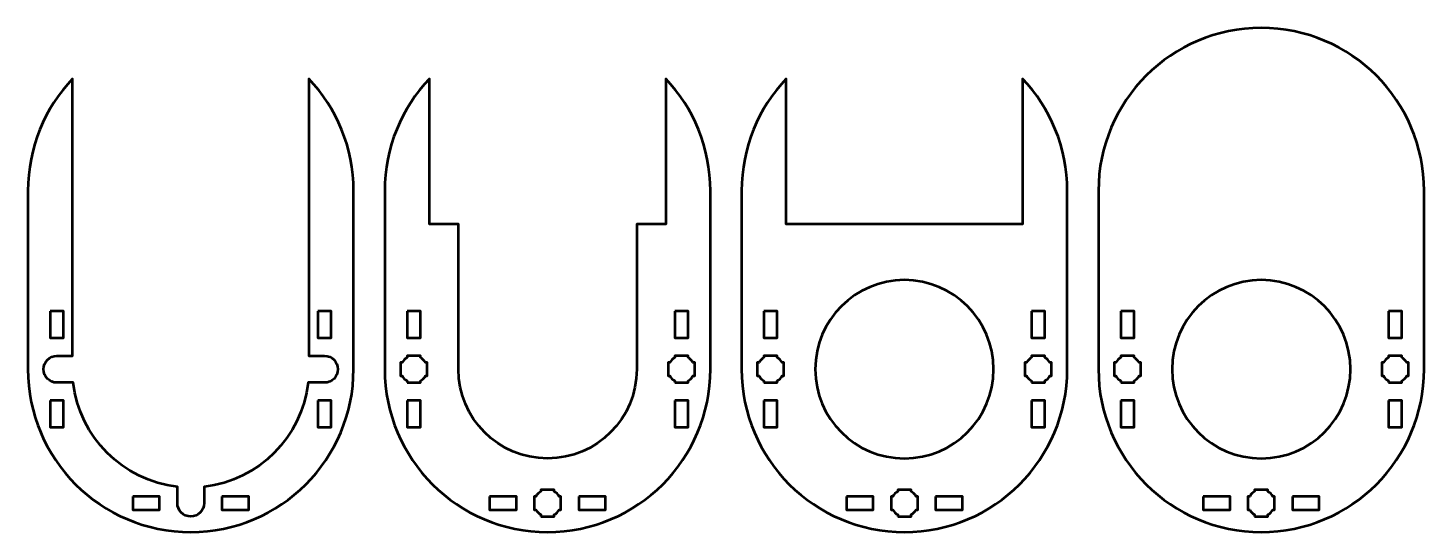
# Model space of a CAD drawing. Header units: centimetres. Extents: x -211 to 242, y -245 to 228.
# Drawn here: x -167.65 to -136.35, y -193.15 to -181.85 of the extents above; entities that cross this region are included whole.
import ezdxf

# ---------------------------------------------------------------- set-up
doc = ezdxf.new("R2010")
doc.units = ezdxf.units.CM
doc.header["$MEASUREMENT"] = 0
doc.layers.add('Layer 1', color=7, linetype='Continuous')

msp = doc.modelspace()

# ---------------------------------------------------------------- linework, layer by layer
at = {"layer": 'Layer 1', "color": 250, "lineweight": 53}
for points, knots in [([(-136.35, -189.5), (-136.35, -191.51548), (-137.9845, -193.14999), (-139.99997, -193.14999), (-139.99997, -193.14999), (-142.01549, -193.14999), (-143.65, -191.51548), (-143.65, -189.5), (-143.65, -189.5), (-143.65, -189.5), (-143.65, -185.50002), (-143.65, -185.50002), (-143.65, -185.50002), (-143.65, -183.4845), (-142.01549, -181.85), (-139.99997, -181.85), (-139.99997, -181.85), (-137.9845, -181.85), (-136.35, -183.4845), (-136.35, -185.50002), (-136.35, -185.50002), (-136.35, -185.50002), (-136.35, -189.5), (-136.35, -189.5)], [0, 0, 0, 0, 0.16666667, 0.16666667, 0.16666667, 0.16666667, 0.33333333, 0.33333333, 0.33333333, 0.33333333, 0.5, 0.5, 0.5, 0.5, 0.66666667, 0.66666667, 0.66666667, 0.66666667, 0.83333333, 0.83333333, 0.83333333, 0.83333333, 1, 1, 1, 1]), ([(-160.35, -189.5), (-160.35, -191.51548), (-161.9845, -193.14999), (-163.99997, -193.14999), (-163.99997, -193.14999), (-166.01549, -193.14999), (-167.65, -191.51548), (-167.65, -189.5), (-167.65, -189.5), (-167.65, -189.5), (-167.65, -185.50002), (-167.65, -185.50002), (-167.65, -185.50002), (-167.65, -184.52798), (-167.26974, -183.64464), (-166.65, -182.99045), (-166.65, -182.99045), (-166.65, -182.99045), (-166.65, -183.49918), (-166.65, -183.49918), (-166.65, -183.49918), (-166.65, -183.49918), (-166.65001, -183.49997), (-166.65001, -183.49997), (-166.65001, -183.49997), (-166.65001, -183.49997), (-166.65001, -189.19997), (-166.65001, -189.19997), (-166.65001, -189.19997), (-166.65001, -189.19997), (-167.00001, -189.19997), (-167.00001, -189.19997), (-167.00001, -189.19997), (-167.16567, -189.19997), (-167.30001, -189.33431), (-167.30001, -189.49997), (-167.30001, -189.49997), (-167.30001, -189.66563), (-167.16567, -189.79997), (-167.00001, -189.79997), (-167.00001, -189.79997), (-167.00001, -189.79997), (-166.633, -189.79997), (-166.633, -189.79997), (-166.633, -189.79997), (-166.49504, -191.0236), (-165.52361, -191.99509), (-164.30001, -192.13304), (-164.30001, -192.13304), (-164.30001, -192.13304), (-164.30001, -192.49997), (-164.30001, -192.49997), (-164.30001, -192.49997), (-164.30001, -192.66563), (-164.16567, -192.79997), (-164.00001, -192.79997), (-164.00001, -192.79997), (-163.83435, -192.79997), (-163.70001, -192.66563), (-163.70001, -192.49997), (-163.70001, -192.49997), (-163.70001, -192.49997), (-163.70001, -192.13304), (-163.70001, -192.13304), (-163.70001, -192.13304), (-162.47641, -191.99509), (-161.50498, -191.0236), (-161.36702, -189.79997), (-161.36702, -189.79997), (-161.36702, -189.79997), (-161.00001, -189.79997), (-161.00001, -189.79997), (-161.00001, -189.79997), (-160.83435, -189.79997), (-160.70001, -189.66563), (-160.70001, -189.49997), (-160.70001, -189.49997), (-160.70001, -189.33431), (-160.83435, -189.19997), (-161.00001, -189.19997), (-161.00001, -189.19997), (-161.00001, -189.19997), (-161.35001, -189.19997), (-161.35001, -189.19997), (-161.35001, -189.19997), (-161.35001, -189.19997), (-161.35001, -186.24999), (-161.35001, -186.24999), (-161.35001, -186.24999), (-161.35001, -186.24999), (-161.35, -186.24999), (-161.35, -186.24999), (-161.35, -186.24999), (-161.35, -186.24999), (-161.35, -182.99044), (-161.35, -182.99044), (-161.35, -182.99044), (-160.73027, -183.64463), (-160.35, -184.52797), (-160.35, -185.50002), (-160.35, -185.50002), (-160.35, -185.50002), (-160.35, -189.5), (-160.35, -189.5)], [0, 0, 0, 0, 0.03846154, 0.03846154, 0.03846154, 0.03846154, 0.07692308, 0.07692308, 0.07692308, 0.07692308, 0.11538462, 0.11538462, 0.11538462, 0.11538462, 0.15384615, 0.15384615, 0.15384615, 0.15384615, 0.19230769, 0.19230769, 0.19230769, 0.19230769, 0.23076923, 0.23076923, 0.23076923, 0.23076923, 0.26923077, 0.26923077, 0.26923077, 0.26923077, 0.30769231, 0.30769231, 0.30769231, 0.30769231, 0.34615385, 0.34615385, 0.34615385, 0.34615385, 0.38461538, 0.38461538, 0.38461538, 0.38461538, 0.42307692, 0.42307692, 0.42307692, 0.42307692, 0.46153846, 0.46153846, 0.46153846, 0.46153846, 0.5, 0.5, 0.5, 0.5, 0.53846154, 0.53846154, 0.53846154, 0.53846154, 0.57692308, 0.57692308, 0.57692308, 0.57692308, 0.61538462, 0.61538462, 0.61538462, 0.61538462, 0.65384615, 0.65384615, 0.65384615, 0.65384615, 0.69230769, 0.69230769, 0.69230769, 0.69230769, 0.73076923, 0.73076923, 0.73076923, 0.73076923, 0.76923077, 0.76923077, 0.76923077, 0.76923077, 0.80769231, 0.80769231, 0.80769231, 0.80769231, 0.84615385, 0.84615385, 0.84615385, 0.84615385, 0.88461538, 0.88461538, 0.88461538, 0.88461538, 0.92307692, 0.92307692, 0.92307692, 0.92307692, 0.96153846, 0.96153846, 0.96153846, 0.96153846, 1, 1, 1, 1]), ([(-152.35, -189.5), (-152.35, -191.51548), (-153.9845, -193.14999), (-155.99997, -193.14999), (-155.99997, -193.14999), (-158.01549, -193.14999), (-159.65, -191.51548), (-159.65, -189.5), (-159.65, -189.5), (-159.65, -189.5), (-159.65, -185.50002), (-159.65, -185.50002), (-159.65, -185.50002), (-159.65, -184.52798), (-159.26974, -183.64464), (-158.65, -182.99045), (-158.65, -182.99045), (-158.65, -182.99045), (-158.65, -186.24999), (-158.65, -186.24999), (-158.65, -186.24999), (-158.65, -186.24999), (-158, -186.24999), (-158, -186.24999), (-158, -186.24999), (-158, -186.24999), (-158.00001, -189.49998), (-158.00001, -189.49998), (-158.00001, -189.49998), (-158.00002, -190.60437), (-157.10442, -191.49997), (-156.00001, -191.49997), (-156.00001, -191.49997), (-154.89562, -191.49996), (-154.00003, -190.60437), (-154.00001, -189.49999), (-154.00001, -189.49999), (-154.00001, -189.49999), (-154, -186.24999), (-154, -186.24999), (-154, -186.24999), (-154, -186.24999), (-153.35, -186.24999), (-153.35, -186.24999), (-153.35, -186.24999), (-153.35, -186.24999), (-153.35, -182.99044), (-153.35, -182.99044), (-153.35, -182.99044), (-152.73027, -183.64463), (-152.35, -184.52797), (-152.35, -185.50002), (-152.35, -185.50002), (-152.35, -185.50002), (-152.35, -189.5), (-152.35, -189.5)], [0, 0, 0, 0, 0.07142857, 0.07142857, 0.07142857, 0.07142857, 0.14285714, 0.14285714, 0.14285714, 0.14285714, 0.21428571, 0.21428571, 0.21428571, 0.21428571, 0.28571429, 0.28571429, 0.28571429, 0.28571429, 0.35714286, 0.35714286, 0.35714286, 0.35714286, 0.42857143, 0.42857143, 0.42857143, 0.42857143, 0.5, 0.5, 0.5, 0.5, 0.57142857, 0.57142857, 0.57142857, 0.57142857, 0.64285714, 0.64285714, 0.64285714, 0.64285714, 0.71428571, 0.71428571, 0.71428571, 0.71428571, 0.78571429, 0.78571429, 0.78571429, 0.78571429, 0.85714286, 0.85714286, 0.85714286, 0.85714286, 0.92857143, 0.92857143, 0.92857143, 0.92857143, 1, 1, 1, 1]), ([(-144.35, -189.5), (-144.35, -191.51548), (-145.9845, -193.14999), (-147.99997, -193.14999), (-147.99997, -193.14999), (-150.01549, -193.14999), (-151.65, -191.51548), (-151.65, -189.5), (-151.65, -189.5), (-151.65, -189.5), (-151.65, -185.50002), (-151.65, -185.50002), (-151.65, -185.50002), (-151.65, -184.52798), (-151.26974, -183.64464), (-150.65, -182.99045), (-150.65, -182.99045), (-150.65, -182.99045), (-150.65, -186.24999), (-150.65, -186.24999), (-150.65, -186.24999), (-150.65, -186.24999), (-145.35, -186.24999), (-145.35, -186.24999), (-145.35, -186.24999), (-145.35, -186.24999), (-145.35, -182.99044), (-145.35, -182.99044), (-145.35, -182.99044), (-144.73027, -183.64463), (-144.35, -184.52797), (-144.35, -185.50002), (-144.35, -185.50002), (-144.35, -185.50002), (-144.35, -189.5), (-144.35, -189.5)], [0, 0, 0, 0, 0.11111111, 0.11111111, 0.11111111, 0.11111111, 0.22222222, 0.22222222, 0.22222222, 0.22222222, 0.33333333, 0.33333333, 0.33333333, 0.33333333, 0.44444444, 0.44444444, 0.44444444, 0.44444444, 0.55555556, 0.55555556, 0.55555556, 0.55555556, 0.66666667, 0.66666667, 0.66666667, 0.66666667, 0.77777778, 0.77777778, 0.77777778, 0.77777778, 0.88888889, 0.88888889, 0.88888889, 0.88888889, 1, 1, 1, 1]), ([(-148.00001, -187.49997), (-146.89561, -187.49997), (-146.00001, -188.39557), (-146.00001, -189.49997), (-146.00001, -189.49997), (-146.00001, -190.60437), (-146.89561, -191.49997), (-148.00001, -191.49997), (-148.00001, -191.49997), (-149.10441, -191.49997), (-150.00001, -190.60437), (-150.00001, -189.49997), (-150.00001, -189.49997), (-150.00001, -188.39557), (-149.10441, -187.49997), (-148.00001, -187.49997)], [0, 0, 0, 0, 0.25, 0.25, 0.25, 0.25, 0.5, 0.5, 0.5, 0.5, 0.75, 0.75, 0.75, 0.75, 1, 1, 1, 1]), ([(-140.00001, -187.49997), (-138.89561, -187.49997), (-138.00001, -188.39557), (-138.00001, -189.49997), (-138.00001, -189.49997), (-138.00001, -190.60437), (-138.89561, -191.49997), (-140.00001, -191.49997), (-140.00001, -191.49997), (-141.10441, -191.49997), (-142.00001, -190.60437), (-142.00001, -189.49997), (-142.00001, -189.49997), (-142.00001, -188.39557), (-141.10441, -187.49997), (-140.00001, -187.49997)], [0, 0, 0, 0, 0.25, 0.25, 0.25, 0.25, 0.5, 0.5, 0.5, 0.5, 0.75, 0.75, 0.75, 0.75, 1, 1, 1, 1]), ([(-167.14996, -188.19998), (-167.14996, -188.19998), (-166.84995, -188.19998), (-166.84995, -188.19998), (-166.84995, -188.19998), (-166.84995, -188.19998), (-166.84995, -188.79999), (-166.84995, -188.79999), (-166.84995, -188.79999), (-166.84995, -188.79999), (-167.14996, -188.79999), (-167.14996, -188.79999), (-167.14996, -188.79999), (-167.14996, -188.79999), (-167.14996, -188.19998), (-167.14996, -188.19998)], [0, 0, 0, 0, 0.25, 0.25, 0.25, 0.25, 0.5, 0.5, 0.5, 0.5, 0.75, 0.75, 0.75, 0.75, 1, 1, 1, 1]), ([(-161.15009, -188.19998), (-161.15009, -188.19998), (-160.85009, -188.19998), (-160.85009, -188.19998), (-160.85009, -188.19998), (-160.85009, -188.19998), (-160.85009, -188.79999), (-160.85009, -188.79999), (-160.85009, -188.79999), (-160.85009, -188.79999), (-161.15009, -188.79999), (-161.15009, -188.79999), (-161.15009, -188.79999), (-161.15009, -188.79999), (-161.15009, -188.19998), (-161.15009, -188.19998)], [0, 0, 0, 0, 0.25, 0.25, 0.25, 0.25, 0.5, 0.5, 0.5, 0.5, 0.75, 0.75, 0.75, 0.75, 1, 1, 1, 1]), ([(-159.14996, -188.19998), (-159.14996, -188.19998), (-158.84995, -188.19998), (-158.84995, -188.19998), (-158.84995, -188.19998), (-158.84995, -188.19998), (-158.84995, -188.79999), (-158.84995, -188.79999), (-158.84995, -188.79999), (-158.84995, -188.79999), (-159.14996, -188.79999), (-159.14996, -188.79999), (-159.14996, -188.79999), (-159.14996, -188.79999), (-159.14996, -188.19998), (-159.14996, -188.19998)], [0, 0, 0, 0, 0.25, 0.25, 0.25, 0.25, 0.5, 0.5, 0.5, 0.5, 0.75, 0.75, 0.75, 0.75, 1, 1, 1, 1]), ([(-153.15009, -188.19998), (-153.15009, -188.19998), (-152.85009, -188.19998), (-152.85009, -188.19998), (-152.85009, -188.19998), (-152.85009, -188.19998), (-152.85009, -188.79999), (-152.85009, -188.79999), (-152.85009, -188.79999), (-152.85009, -188.79999), (-153.15009, -188.79999), (-153.15009, -188.79999), (-153.15009, -188.79999), (-153.15009, -188.79999), (-153.15009, -188.19998), (-153.15009, -188.19998)], [0, 0, 0, 0, 0.25, 0.25, 0.25, 0.25, 0.5, 0.5, 0.5, 0.5, 0.75, 0.75, 0.75, 0.75, 1, 1, 1, 1]), ([(-151.14996, -188.19998), (-151.14996, -188.19998), (-150.84995, -188.19998), (-150.84995, -188.19998), (-150.84995, -188.19998), (-150.84995, -188.19998), (-150.84995, -188.79999), (-150.84995, -188.79999), (-150.84995, -188.79999), (-150.84995, -188.79999), (-151.14996, -188.79999), (-151.14996, -188.79999), (-151.14996, -188.79999), (-151.14996, -188.79999), (-151.14996, -188.19998), (-151.14996, -188.19998)], [0, 0, 0, 0, 0.25, 0.25, 0.25, 0.25, 0.5, 0.5, 0.5, 0.5, 0.75, 0.75, 0.75, 0.75, 1, 1, 1, 1]), ([(-145.15009, -188.19998), (-145.15009, -188.19998), (-144.85009, -188.19998), (-144.85009, -188.19998), (-144.85009, -188.19998), (-144.85009, -188.19998), (-144.85009, -188.79999), (-144.85009, -188.79999), (-144.85009, -188.79999), (-144.85009, -188.79999), (-145.15009, -188.79999), (-145.15009, -188.79999), (-145.15009, -188.79999), (-145.15009, -188.79999), (-145.15009, -188.19998), (-145.15009, -188.19998)], [0, 0, 0, 0, 0.25, 0.25, 0.25, 0.25, 0.5, 0.5, 0.5, 0.5, 0.75, 0.75, 0.75, 0.75, 1, 1, 1, 1]), ([(-143.14996, -188.19998), (-143.14996, -188.19998), (-142.84995, -188.19998), (-142.84995, -188.19998), (-142.84995, -188.19998), (-142.84995, -188.19998), (-142.84995, -188.79999), (-142.84995, -188.79999), (-142.84995, -188.79999), (-142.84995, -188.79999), (-143.14996, -188.79999), (-143.14996, -188.79999), (-143.14996, -188.79999), (-143.14996, -188.79999), (-143.14996, -188.19998), (-143.14996, -188.19998)], [0, 0, 0, 0, 0.25, 0.25, 0.25, 0.25, 0.5, 0.5, 0.5, 0.5, 0.75, 0.75, 0.75, 0.75, 1, 1, 1, 1]), ([(-137.15009, -188.19998), (-137.15009, -188.19998), (-136.85009, -188.19998), (-136.85009, -188.19998), (-136.85009, -188.19998), (-136.85009, -188.19998), (-136.85009, -188.79999), (-136.85009, -188.79999), (-136.85009, -188.79999), (-136.85009, -188.79999), (-137.15009, -188.79999), (-137.15009, -188.79999), (-137.15009, -188.79999), (-137.15009, -188.79999), (-137.15009, -188.19998), (-137.15009, -188.19998)], [0, 0, 0, 0, 0.25, 0.25, 0.25, 0.25, 0.5, 0.5, 0.5, 0.5, 0.75, 0.75, 0.75, 0.75, 1, 1, 1, 1]), ([(-159.15001, -189.80003), (-159.15001, -189.80003), (-159.15001, -189.75985), (-159.15001, -189.75985), (-159.15001, -189.75985), (-159.19555, -189.73352), (-159.23351, -189.69557), (-159.25986, -189.65004), (-159.25986, -189.65004), (-159.25986, -189.65004), (-159.30001, -189.65004), (-159.30001, -189.65004), (-159.30001, -189.65004), (-159.30001, -189.65004), (-159.30001, -189.50152), (-159.30001, -189.50152), (-159.30001, -189.50152), (-159.30001, -189.50152), (-159.30003, -189.49997), (-159.30003, -189.49997), (-159.30003, -189.49997), (-159.30003, -189.49997), (-159.30001, -189.49842), (-159.30001, -189.49842), (-159.30001, -189.49842), (-159.30001, -189.49842), (-159.30001, -189.35003), (-159.30001, -189.35003), (-159.30001, -189.35003), (-159.30001, -189.35003), (-159.25991, -189.35003), (-159.25991, -189.35003), (-159.25991, -189.35003), (-159.23356, -189.30446), (-159.19557, -189.26646), (-159.15001, -189.2401), (-159.15001, -189.2401), (-159.15001, -189.2401), (-159.15001, -189.20002), (-159.15001, -189.20002), (-159.15001, -189.20002), (-159.15001, -189.20002), (-159.00467, -189.20002), (-159.00467, -189.20002), (-159.00467, -189.20002), (-159.00467, -189.20002), (-159.00003, -189.19996), (-159.00003, -189.19996), (-159.00003, -189.19996), (-159.00003, -189.19996), (-158.99538, -189.20002), (-158.99538, -189.20002), (-158.99538, -189.20002), (-158.99538, -189.20002), (-158.85, -189.20002), (-158.85, -189.20002), (-158.85, -189.20002), (-158.85, -189.20002), (-158.85, -189.2401), (-158.85, -189.2401), (-158.85, -189.2401), (-158.80443, -189.26646), (-158.76646, -189.30446), (-158.74012, -189.35003), (-158.74012, -189.35003), (-158.74012, -189.35003), (-158.7, -189.35003), (-158.7, -189.35003), (-158.7, -189.35003), (-158.7, -189.35003), (-158.7, -189.65004), (-158.7, -189.65004), (-158.7, -189.65004), (-158.7, -189.65004), (-158.74017, -189.65004), (-158.74017, -189.65004), (-158.74017, -189.65004), (-158.76651, -189.69557), (-158.80447, -189.73352), (-158.85, -189.75985), (-158.85, -189.75985), (-158.85, -189.75985), (-158.85, -189.80003), (-158.85, -189.80003), (-158.85, -189.80003), (-158.85, -189.80003), (-159.15001, -189.80003), (-159.15001, -189.80003)], [0, 0, 0, 0, 0.04545455, 0.04545455, 0.04545455, 0.04545455, 0.09090909, 0.09090909, 0.09090909, 0.09090909, 0.13636364, 0.13636364, 0.13636364, 0.13636364, 0.18181818, 0.18181818, 0.18181818, 0.18181818, 0.22727273, 0.22727273, 0.22727273, 0.22727273, 0.27272727, 0.27272727, 0.27272727, 0.27272727, 0.31818182, 0.31818182, 0.31818182, 0.31818182, 0.36363636, 0.36363636, 0.36363636, 0.36363636, 0.40909091, 0.40909091, 0.40909091, 0.40909091, 0.45454545, 0.45454545, 0.45454545, 0.45454545, 0.5, 0.5, 0.5, 0.5, 0.54545455, 0.54545455, 0.54545455, 0.54545455, 0.59090909, 0.59090909, 0.59090909, 0.59090909, 0.63636364, 0.63636364, 0.63636364, 0.63636364, 0.68181818, 0.68181818, 0.68181818, 0.68181818, 0.72727273, 0.72727273, 0.72727273, 0.72727273, 0.77272727, 0.77272727, 0.77272727, 0.77272727, 0.81818182, 0.81818182, 0.81818182, 0.81818182, 0.86363636, 0.86363636, 0.86363636, 0.86363636, 0.90909091, 0.90909091, 0.90909091, 0.90909091, 0.95454545, 0.95454545, 0.95454545, 0.95454545, 1, 1, 1, 1]), ([(-153.15001, -189.80003), (-153.15001, -189.80003), (-153.15001, -189.75985), (-153.15001, -189.75985), (-153.15001, -189.75985), (-153.19555, -189.73352), (-153.23351, -189.69557), (-153.25986, -189.65004), (-153.25986, -189.65004), (-153.25986, -189.65004), (-153.30001, -189.65004), (-153.30001, -189.65004), (-153.30001, -189.65004), (-153.30001, -189.65004), (-153.30001, -189.50152), (-153.30001, -189.50152), (-153.30001, -189.50152), (-153.30001, -189.50152), (-153.30003, -189.49997), (-153.30003, -189.49997), (-153.30003, -189.49997), (-153.30003, -189.49997), (-153.30001, -189.49842), (-153.30001, -189.49842), (-153.30001, -189.49842), (-153.30001, -189.49842), (-153.30001, -189.35003), (-153.30001, -189.35003), (-153.30001, -189.35003), (-153.30001, -189.35003), (-153.25991, -189.35003), (-153.25991, -189.35003), (-153.25991, -189.35003), (-153.23356, -189.30446), (-153.19557, -189.26646), (-153.15001, -189.2401), (-153.15001, -189.2401), (-153.15001, -189.2401), (-153.15001, -189.20002), (-153.15001, -189.20002), (-153.15001, -189.20002), (-153.15001, -189.20002), (-153.00467, -189.20002), (-153.00467, -189.20002), (-153.00467, -189.20002), (-153.00467, -189.20002), (-153.00003, -189.19996), (-153.00003, -189.19996), (-153.00003, -189.19996), (-153.00003, -189.19996), (-152.99538, -189.20002), (-152.99538, -189.20002), (-152.99538, -189.20002), (-152.99538, -189.20002), (-152.85, -189.20002), (-152.85, -189.20002), (-152.85, -189.20002), (-152.85, -189.20002), (-152.85, -189.2401), (-152.85, -189.2401), (-152.85, -189.2401), (-152.80443, -189.26646), (-152.76646, -189.30446), (-152.74012, -189.35003), (-152.74012, -189.35003), (-152.74012, -189.35003), (-152.7, -189.35003), (-152.7, -189.35003), (-152.7, -189.35003), (-152.7, -189.35003), (-152.7, -189.65004), (-152.7, -189.65004), (-152.7, -189.65004), (-152.7, -189.65004), (-152.74017, -189.65004), (-152.74017, -189.65004), (-152.74017, -189.65004), (-152.76651, -189.69557), (-152.80447, -189.73352), (-152.85, -189.75985), (-152.85, -189.75985), (-152.85, -189.75985), (-152.85, -189.80003), (-152.85, -189.80003), (-152.85, -189.80003), (-152.85, -189.80003), (-153.15001, -189.80003), (-153.15001, -189.80003)], [0, 0, 0, 0, 0.04545455, 0.04545455, 0.04545455, 0.04545455, 0.09090909, 0.09090909, 0.09090909, 0.09090909, 0.13636364, 0.13636364, 0.13636364, 0.13636364, 0.18181818, 0.18181818, 0.18181818, 0.18181818, 0.22727273, 0.22727273, 0.22727273, 0.22727273, 0.27272727, 0.27272727, 0.27272727, 0.27272727, 0.31818182, 0.31818182, 0.31818182, 0.31818182, 0.36363636, 0.36363636, 0.36363636, 0.36363636, 0.40909091, 0.40909091, 0.40909091, 0.40909091, 0.45454545, 0.45454545, 0.45454545, 0.45454545, 0.5, 0.5, 0.5, 0.5, 0.54545455, 0.54545455, 0.54545455, 0.54545455, 0.59090909, 0.59090909, 0.59090909, 0.59090909, 0.63636364, 0.63636364, 0.63636364, 0.63636364, 0.68181818, 0.68181818, 0.68181818, 0.68181818, 0.72727273, 0.72727273, 0.72727273, 0.72727273, 0.77272727, 0.77272727, 0.77272727, 0.77272727, 0.81818182, 0.81818182, 0.81818182, 0.81818182, 0.86363636, 0.86363636, 0.86363636, 0.86363636, 0.90909091, 0.90909091, 0.90909091, 0.90909091, 0.95454545, 0.95454545, 0.95454545, 0.95454545, 1, 1, 1, 1]), ([(-151.15001, -189.80003), (-151.15001, -189.80003), (-151.15001, -189.75985), (-151.15001, -189.75985), (-151.15001, -189.75985), (-151.19555, -189.73352), (-151.23351, -189.69557), (-151.25986, -189.65004), (-151.25986, -189.65004), (-151.25986, -189.65004), (-151.30001, -189.65004), (-151.30001, -189.65004), (-151.30001, -189.65004), (-151.30001, -189.65004), (-151.30001, -189.50152), (-151.30001, -189.50152), (-151.30001, -189.50152), (-151.30001, -189.50152), (-151.30003, -189.49997), (-151.30003, -189.49997), (-151.30003, -189.49997), (-151.30003, -189.49997), (-151.30001, -189.49842), (-151.30001, -189.49842), (-151.30001, -189.49842), (-151.30001, -189.49842), (-151.30001, -189.35003), (-151.30001, -189.35003), (-151.30001, -189.35003), (-151.30001, -189.35003), (-151.25991, -189.35003), (-151.25991, -189.35003), (-151.25991, -189.35003), (-151.23356, -189.30446), (-151.19557, -189.26646), (-151.15001, -189.2401), (-151.15001, -189.2401), (-151.15001, -189.2401), (-151.15001, -189.20002), (-151.15001, -189.20002), (-151.15001, -189.20002), (-151.15001, -189.20002), (-151.00467, -189.20002), (-151.00467, -189.20002), (-151.00467, -189.20002), (-151.00467, -189.20002), (-151.00003, -189.19996), (-151.00003, -189.19996), (-151.00003, -189.19996), (-151.00003, -189.19996), (-150.99538, -189.20002), (-150.99538, -189.20002), (-150.99538, -189.20002), (-150.99538, -189.20002), (-150.85, -189.20002), (-150.85, -189.20002), (-150.85, -189.20002), (-150.85, -189.20002), (-150.85, -189.2401), (-150.85, -189.2401), (-150.85, -189.2401), (-150.80443, -189.26646), (-150.76646, -189.30446), (-150.74012, -189.35003), (-150.74012, -189.35003), (-150.74012, -189.35003), (-150.7, -189.35003), (-150.7, -189.35003), (-150.7, -189.35003), (-150.7, -189.35003), (-150.7, -189.65004), (-150.7, -189.65004), (-150.7, -189.65004), (-150.7, -189.65004), (-150.74017, -189.65004), (-150.74017, -189.65004), (-150.74017, -189.65004), (-150.76651, -189.69557), (-150.80447, -189.73352), (-150.85, -189.75985), (-150.85, -189.75985), (-150.85, -189.75985), (-150.85, -189.80003), (-150.85, -189.80003), (-150.85, -189.80003), (-150.85, -189.80003), (-151.15001, -189.80003), (-151.15001, -189.80003)], [0, 0, 0, 0, 0.04545455, 0.04545455, 0.04545455, 0.04545455, 0.09090909, 0.09090909, 0.09090909, 0.09090909, 0.13636364, 0.13636364, 0.13636364, 0.13636364, 0.18181818, 0.18181818, 0.18181818, 0.18181818, 0.22727273, 0.22727273, 0.22727273, 0.22727273, 0.27272727, 0.27272727, 0.27272727, 0.27272727, 0.31818182, 0.31818182, 0.31818182, 0.31818182, 0.36363636, 0.36363636, 0.36363636, 0.36363636, 0.40909091, 0.40909091, 0.40909091, 0.40909091, 0.45454545, 0.45454545, 0.45454545, 0.45454545, 0.5, 0.5, 0.5, 0.5, 0.54545455, 0.54545455, 0.54545455, 0.54545455, 0.59090909, 0.59090909, 0.59090909, 0.59090909, 0.63636364, 0.63636364, 0.63636364, 0.63636364, 0.68181818, 0.68181818, 0.68181818, 0.68181818, 0.72727273, 0.72727273, 0.72727273, 0.72727273, 0.77272727, 0.77272727, 0.77272727, 0.77272727, 0.81818182, 0.81818182, 0.81818182, 0.81818182, 0.86363636, 0.86363636, 0.86363636, 0.86363636, 0.90909091, 0.90909091, 0.90909091, 0.90909091, 0.95454545, 0.95454545, 0.95454545, 0.95454545, 1, 1, 1, 1]), ([(-145.15001, -189.80003), (-145.15001, -189.80003), (-145.15001, -189.75985), (-145.15001, -189.75985), (-145.15001, -189.75985), (-145.19555, -189.73352), (-145.23351, -189.69557), (-145.25986, -189.65004), (-145.25986, -189.65004), (-145.25986, -189.65004), (-145.30001, -189.65004), (-145.30001, -189.65004), (-145.30001, -189.65004), (-145.30001, -189.65004), (-145.30001, -189.50152), (-145.30001, -189.50152), (-145.30001, -189.50152), (-145.30001, -189.50152), (-145.30003, -189.49997), (-145.30003, -189.49997), (-145.30003, -189.49997), (-145.30003, -189.49997), (-145.30001, -189.49842), (-145.30001, -189.49842), (-145.30001, -189.49842), (-145.30001, -189.49842), (-145.30001, -189.35003), (-145.30001, -189.35003), (-145.30001, -189.35003), (-145.30001, -189.35003), (-145.25991, -189.35003), (-145.25991, -189.35003), (-145.25991, -189.35003), (-145.23356, -189.30446), (-145.19557, -189.26646), (-145.15001, -189.2401), (-145.15001, -189.2401), (-145.15001, -189.2401), (-145.15001, -189.20002), (-145.15001, -189.20002), (-145.15001, -189.20002), (-145.15001, -189.20002), (-145.00467, -189.20002), (-145.00467, -189.20002), (-145.00467, -189.20002), (-145.00467, -189.20002), (-145.00003, -189.19996), (-145.00003, -189.19996), (-145.00003, -189.19996), (-145.00003, -189.19996), (-144.99538, -189.20002), (-144.99538, -189.20002), (-144.99538, -189.20002), (-144.99538, -189.20002), (-144.85, -189.20002), (-144.85, -189.20002), (-144.85, -189.20002), (-144.85, -189.20002), (-144.85, -189.2401), (-144.85, -189.2401), (-144.85, -189.2401), (-144.80443, -189.26646), (-144.76646, -189.30446), (-144.74012, -189.35003), (-144.74012, -189.35003), (-144.74012, -189.35003), (-144.7, -189.35003), (-144.7, -189.35003), (-144.7, -189.35003), (-144.7, -189.35003), (-144.7, -189.65004), (-144.7, -189.65004), (-144.7, -189.65004), (-144.7, -189.65004), (-144.74017, -189.65004), (-144.74017, -189.65004), (-144.74017, -189.65004), (-144.76651, -189.69557), (-144.80447, -189.73352), (-144.85, -189.75985), (-144.85, -189.75985), (-144.85, -189.75985), (-144.85, -189.80003), (-144.85, -189.80003), (-144.85, -189.80003), (-144.85, -189.80003), (-145.15001, -189.80003), (-145.15001, -189.80003)], [0, 0, 0, 0, 0.04545455, 0.04545455, 0.04545455, 0.04545455, 0.09090909, 0.09090909, 0.09090909, 0.09090909, 0.13636364, 0.13636364, 0.13636364, 0.13636364, 0.18181818, 0.18181818, 0.18181818, 0.18181818, 0.22727273, 0.22727273, 0.22727273, 0.22727273, 0.27272727, 0.27272727, 0.27272727, 0.27272727, 0.31818182, 0.31818182, 0.31818182, 0.31818182, 0.36363636, 0.36363636, 0.36363636, 0.36363636, 0.40909091, 0.40909091, 0.40909091, 0.40909091, 0.45454545, 0.45454545, 0.45454545, 0.45454545, 0.5, 0.5, 0.5, 0.5, 0.54545455, 0.54545455, 0.54545455, 0.54545455, 0.59090909, 0.59090909, 0.59090909, 0.59090909, 0.63636364, 0.63636364, 0.63636364, 0.63636364, 0.68181818, 0.68181818, 0.68181818, 0.68181818, 0.72727273, 0.72727273, 0.72727273, 0.72727273, 0.77272727, 0.77272727, 0.77272727, 0.77272727, 0.81818182, 0.81818182, 0.81818182, 0.81818182, 0.86363636, 0.86363636, 0.86363636, 0.86363636, 0.90909091, 0.90909091, 0.90909091, 0.90909091, 0.95454545, 0.95454545, 0.95454545, 0.95454545, 1, 1, 1, 1]), ([(-143.15001, -189.80003), (-143.15001, -189.80003), (-143.15001, -189.75985), (-143.15001, -189.75985), (-143.15001, -189.75985), (-143.19555, -189.73352), (-143.23351, -189.69557), (-143.25986, -189.65004), (-143.25986, -189.65004), (-143.25986, -189.65004), (-143.30001, -189.65004), (-143.30001, -189.65004), (-143.30001, -189.65004), (-143.30001, -189.65004), (-143.30001, -189.50152), (-143.30001, -189.50152), (-143.30001, -189.50152), (-143.30001, -189.50152), (-143.30003, -189.49997), (-143.30003, -189.49997), (-143.30003, -189.49997), (-143.30003, -189.49997), (-143.30001, -189.49842), (-143.30001, -189.49842), (-143.30001, -189.49842), (-143.30001, -189.49842), (-143.30001, -189.35003), (-143.30001, -189.35003), (-143.30001, -189.35003), (-143.30001, -189.35003), (-143.25991, -189.35003), (-143.25991, -189.35003), (-143.25991, -189.35003), (-143.23356, -189.30446), (-143.19557, -189.26646), (-143.15001, -189.2401), (-143.15001, -189.2401), (-143.15001, -189.2401), (-143.15001, -189.20002), (-143.15001, -189.20002), (-143.15001, -189.20002), (-143.15001, -189.20002), (-143.00467, -189.20002), (-143.00467, -189.20002), (-143.00467, -189.20002), (-143.00467, -189.20002), (-143.00003, -189.19996), (-143.00003, -189.19996), (-143.00003, -189.19996), (-143.00003, -189.19996), (-142.99538, -189.20002), (-142.99538, -189.20002), (-142.99538, -189.20002), (-142.99538, -189.20002), (-142.85, -189.20002), (-142.85, -189.20002), (-142.85, -189.20002), (-142.85, -189.20002), (-142.85, -189.2401), (-142.85, -189.2401), (-142.85, -189.2401), (-142.80443, -189.26646), (-142.76646, -189.30446), (-142.74012, -189.35003), (-142.74012, -189.35003), (-142.74012, -189.35003), (-142.7, -189.35003), (-142.7, -189.35003), (-142.7, -189.35003), (-142.7, -189.35003), (-142.7, -189.65004), (-142.7, -189.65004), (-142.7, -189.65004), (-142.7, -189.65004), (-142.74017, -189.65004), (-142.74017, -189.65004), (-142.74017, -189.65004), (-142.76651, -189.69557), (-142.80447, -189.73352), (-142.85, -189.75985), (-142.85, -189.75985), (-142.85, -189.75985), (-142.85, -189.80003), (-142.85, -189.80003), (-142.85, -189.80003), (-142.85, -189.80003), (-143.15001, -189.80003), (-143.15001, -189.80003)], [0, 0, 0, 0, 0.04545455, 0.04545455, 0.04545455, 0.04545455, 0.09090909, 0.09090909, 0.09090909, 0.09090909, 0.13636364, 0.13636364, 0.13636364, 0.13636364, 0.18181818, 0.18181818, 0.18181818, 0.18181818, 0.22727273, 0.22727273, 0.22727273, 0.22727273, 0.27272727, 0.27272727, 0.27272727, 0.27272727, 0.31818182, 0.31818182, 0.31818182, 0.31818182, 0.36363636, 0.36363636, 0.36363636, 0.36363636, 0.40909091, 0.40909091, 0.40909091, 0.40909091, 0.45454545, 0.45454545, 0.45454545, 0.45454545, 0.5, 0.5, 0.5, 0.5, 0.54545455, 0.54545455, 0.54545455, 0.54545455, 0.59090909, 0.59090909, 0.59090909, 0.59090909, 0.63636364, 0.63636364, 0.63636364, 0.63636364, 0.68181818, 0.68181818, 0.68181818, 0.68181818, 0.72727273, 0.72727273, 0.72727273, 0.72727273, 0.77272727, 0.77272727, 0.77272727, 0.77272727, 0.81818182, 0.81818182, 0.81818182, 0.81818182, 0.86363636, 0.86363636, 0.86363636, 0.86363636, 0.90909091, 0.90909091, 0.90909091, 0.90909091, 0.95454545, 0.95454545, 0.95454545, 0.95454545, 1, 1, 1, 1]), ([(-137.15001, -189.80003), (-137.15001, -189.80003), (-137.15001, -189.75985), (-137.15001, -189.75985), (-137.15001, -189.75985), (-137.19555, -189.73352), (-137.23351, -189.69557), (-137.25986, -189.65004), (-137.25986, -189.65004), (-137.25986, -189.65004), (-137.30001, -189.65004), (-137.30001, -189.65004), (-137.30001, -189.65004), (-137.30001, -189.65004), (-137.30001, -189.50152), (-137.30001, -189.50152), (-137.30001, -189.50152), (-137.30001, -189.50152), (-137.30003, -189.49997), (-137.30003, -189.49997), (-137.30003, -189.49997), (-137.30003, -189.49997), (-137.30001, -189.49842), (-137.30001, -189.49842), (-137.30001, -189.49842), (-137.30001, -189.49842), (-137.30001, -189.35003), (-137.30001, -189.35003), (-137.30001, -189.35003), (-137.30001, -189.35003), (-137.25991, -189.35003), (-137.25991, -189.35003), (-137.25991, -189.35003), (-137.23356, -189.30446), (-137.19557, -189.26646), (-137.15001, -189.2401), (-137.15001, -189.2401), (-137.15001, -189.2401), (-137.15001, -189.20002), (-137.15001, -189.20002), (-137.15001, -189.20002), (-137.15001, -189.20002), (-137.00467, -189.20002), (-137.00467, -189.20002), (-137.00467, -189.20002), (-137.00467, -189.20002), (-137.00003, -189.19996), (-137.00003, -189.19996), (-137.00003, -189.19996), (-137.00003, -189.19996), (-136.99538, -189.20002), (-136.99538, -189.20002), (-136.99538, -189.20002), (-136.99538, -189.20002), (-136.85, -189.20002), (-136.85, -189.20002), (-136.85, -189.20002), (-136.85, -189.20002), (-136.85, -189.2401), (-136.85, -189.2401), (-136.85, -189.2401), (-136.80443, -189.26646), (-136.76646, -189.30446), (-136.74012, -189.35003), (-136.74012, -189.35003), (-136.74012, -189.35003), (-136.7, -189.35003), (-136.7, -189.35003), (-136.7, -189.35003), (-136.7, -189.35003), (-136.7, -189.65004), (-136.7, -189.65004), (-136.7, -189.65004), (-136.7, -189.65004), (-136.74017, -189.65004), (-136.74017, -189.65004), (-136.74017, -189.65004), (-136.76651, -189.69557), (-136.80447, -189.73352), (-136.85, -189.75985), (-136.85, -189.75985), (-136.85, -189.75985), (-136.85, -189.80003), (-136.85, -189.80003), (-136.85, -189.80003), (-136.85, -189.80003), (-137.15001, -189.80003), (-137.15001, -189.80003)], [0, 0, 0, 0, 0.04545455, 0.04545455, 0.04545455, 0.04545455, 0.09090909, 0.09090909, 0.09090909, 0.09090909, 0.13636364, 0.13636364, 0.13636364, 0.13636364, 0.18181818, 0.18181818, 0.18181818, 0.18181818, 0.22727273, 0.22727273, 0.22727273, 0.22727273, 0.27272727, 0.27272727, 0.27272727, 0.27272727, 0.31818182, 0.31818182, 0.31818182, 0.31818182, 0.36363636, 0.36363636, 0.36363636, 0.36363636, 0.40909091, 0.40909091, 0.40909091, 0.40909091, 0.45454545, 0.45454545, 0.45454545, 0.45454545, 0.5, 0.5, 0.5, 0.5, 0.54545455, 0.54545455, 0.54545455, 0.54545455, 0.59090909, 0.59090909, 0.59090909, 0.59090909, 0.63636364, 0.63636364, 0.63636364, 0.63636364, 0.68181818, 0.68181818, 0.68181818, 0.68181818, 0.72727273, 0.72727273, 0.72727273, 0.72727273, 0.77272727, 0.77272727, 0.77272727, 0.77272727, 0.81818182, 0.81818182, 0.81818182, 0.81818182, 0.86363636, 0.86363636, 0.86363636, 0.86363636, 0.90909091, 0.90909091, 0.90909091, 0.90909091, 0.95454545, 0.95454545, 0.95454545, 0.95454545, 1, 1, 1, 1]), ([(-167.14996, -190.19995), (-167.14996, -190.19995), (-166.84995, -190.19995), (-166.84995, -190.19995), (-166.84995, -190.19995), (-166.84995, -190.19995), (-166.84995, -190.79995), (-166.84995, -190.79995), (-166.84995, -190.79995), (-166.84995, -190.79995), (-167.14996, -190.79995), (-167.14996, -190.79995), (-167.14996, -190.79995), (-167.14996, -190.79995), (-167.14996, -190.19995), (-167.14996, -190.19995)], [0, 0, 0, 0, 0.25, 0.25, 0.25, 0.25, 0.5, 0.5, 0.5, 0.5, 0.75, 0.75, 0.75, 0.75, 1, 1, 1, 1]), ([(-161.15009, -190.19995), (-161.15009, -190.19995), (-160.85009, -190.19995), (-160.85009, -190.19995), (-160.85009, -190.19995), (-160.85009, -190.19995), (-160.85009, -190.79995), (-160.85009, -190.79995), (-160.85009, -190.79995), (-160.85009, -190.79995), (-161.15009, -190.79995), (-161.15009, -190.79995), (-161.15009, -190.79995), (-161.15009, -190.79995), (-161.15009, -190.19995), (-161.15009, -190.19995)], [0, 0, 0, 0, 0.25, 0.25, 0.25, 0.25, 0.5, 0.5, 0.5, 0.5, 0.75, 0.75, 0.75, 0.75, 1, 1, 1, 1]), ([(-159.14996, -190.19995), (-159.14996, -190.19995), (-158.84995, -190.19995), (-158.84995, -190.19995), (-158.84995, -190.19995), (-158.84995, -190.19995), (-158.84995, -190.79995), (-158.84995, -190.79995), (-158.84995, -190.79995), (-158.84995, -190.79995), (-159.14996, -190.79995), (-159.14996, -190.79995), (-159.14996, -190.79995), (-159.14996, -190.79995), (-159.14996, -190.19995), (-159.14996, -190.19995)], [0, 0, 0, 0, 0.25, 0.25, 0.25, 0.25, 0.5, 0.5, 0.5, 0.5, 0.75, 0.75, 0.75, 0.75, 1, 1, 1, 1]), ([(-153.15009, -190.19995), (-153.15009, -190.19995), (-152.85009, -190.19995), (-152.85009, -190.19995), (-152.85009, -190.19995), (-152.85009, -190.19995), (-152.85009, -190.79995), (-152.85009, -190.79995), (-152.85009, -190.79995), (-152.85009, -190.79995), (-153.15009, -190.79995), (-153.15009, -190.79995), (-153.15009, -190.79995), (-153.15009, -190.79995), (-153.15009, -190.19995), (-153.15009, -190.19995)], [0, 0, 0, 0, 0.25, 0.25, 0.25, 0.25, 0.5, 0.5, 0.5, 0.5, 0.75, 0.75, 0.75, 0.75, 1, 1, 1, 1]), ([(-151.14996, -190.19995), (-151.14996, -190.19995), (-150.84995, -190.19995), (-150.84995, -190.19995), (-150.84995, -190.19995), (-150.84995, -190.19995), (-150.84995, -190.79995), (-150.84995, -190.79995), (-150.84995, -190.79995), (-150.84995, -190.79995), (-151.14996, -190.79995), (-151.14996, -190.79995), (-151.14996, -190.79995), (-151.14996, -190.79995), (-151.14996, -190.19995), (-151.14996, -190.19995)], [0, 0, 0, 0, 0.25, 0.25, 0.25, 0.25, 0.5, 0.5, 0.5, 0.5, 0.75, 0.75, 0.75, 0.75, 1, 1, 1, 1]), ([(-145.15009, -190.19995), (-145.15009, -190.19995), (-144.85009, -190.19995), (-144.85009, -190.19995), (-144.85009, -190.19995), (-144.85009, -190.19995), (-144.85009, -190.79995), (-144.85009, -190.79995), (-144.85009, -190.79995), (-144.85009, -190.79995), (-145.15009, -190.79995), (-145.15009, -190.79995), (-145.15009, -190.79995), (-145.15009, -190.79995), (-145.15009, -190.19995), (-145.15009, -190.19995)], [0, 0, 0, 0, 0.25, 0.25, 0.25, 0.25, 0.5, 0.5, 0.5, 0.5, 0.75, 0.75, 0.75, 0.75, 1, 1, 1, 1]), ([(-143.14996, -190.19995), (-143.14996, -190.19995), (-142.84995, -190.19995), (-142.84995, -190.19995), (-142.84995, -190.19995), (-142.84995, -190.19995), (-142.84995, -190.79995), (-142.84995, -190.79995), (-142.84995, -190.79995), (-142.84995, -190.79995), (-143.14996, -190.79995), (-143.14996, -190.79995), (-143.14996, -190.79995), (-143.14996, -190.79995), (-143.14996, -190.19995), (-143.14996, -190.19995)], [0, 0, 0, 0, 0.25, 0.25, 0.25, 0.25, 0.5, 0.5, 0.5, 0.5, 0.75, 0.75, 0.75, 0.75, 1, 1, 1, 1]), ([(-137.15009, -190.19995), (-137.15009, -190.19995), (-136.85009, -190.19995), (-136.85009, -190.19995), (-136.85009, -190.19995), (-136.85009, -190.19995), (-136.85009, -190.79995), (-136.85009, -190.79995), (-136.85009, -190.79995), (-136.85009, -190.79995), (-137.15009, -190.79995), (-137.15009, -190.79995), (-137.15009, -190.79995), (-137.15009, -190.79995), (-137.15009, -190.19995), (-137.15009, -190.19995)], [0, 0, 0, 0, 0.25, 0.25, 0.25, 0.25, 0.5, 0.5, 0.5, 0.5, 0.75, 0.75, 0.75, 0.75, 1, 1, 1, 1]), ([(-165.30001, -192.3499), (-165.30001, -192.3499), (-164.7, -192.3499), (-164.7, -192.3499), (-164.7, -192.3499), (-164.7, -192.3499), (-164.7, -192.6499), (-164.7, -192.6499), (-164.7, -192.6499), (-164.7, -192.6499), (-165.30001, -192.6499), (-165.30001, -192.6499), (-165.30001, -192.6499), (-165.30001, -192.6499), (-165.30001, -192.3499), (-165.30001, -192.3499)], [0, 0, 0, 0, 0.25, 0.25, 0.25, 0.25, 0.5, 0.5, 0.5, 0.5, 0.75, 0.75, 0.75, 0.75, 1, 1, 1, 1]), ([(-163.30004, -192.3499), (-163.30004, -192.3499), (-162.70004, -192.3499), (-162.70004, -192.3499), (-162.70004, -192.3499), (-162.70004, -192.3499), (-162.70004, -192.6499), (-162.70004, -192.6499), (-162.70004, -192.6499), (-162.70004, -192.6499), (-163.30004, -192.6499), (-163.30004, -192.6499), (-163.30004, -192.6499), (-163.30004, -192.6499), (-163.30004, -192.3499), (-163.30004, -192.3499)], [0, 0, 0, 0, 0.25, 0.25, 0.25, 0.25, 0.5, 0.5, 0.5, 0.5, 0.75, 0.75, 0.75, 0.75, 1, 1, 1, 1]), ([(-157.30001, -192.3499), (-157.30001, -192.3499), (-156.7, -192.3499), (-156.7, -192.3499), (-156.7, -192.3499), (-156.7, -192.3499), (-156.7, -192.6499), (-156.7, -192.6499), (-156.7, -192.6499), (-156.7, -192.6499), (-157.30001, -192.6499), (-157.30001, -192.6499), (-157.30001, -192.6499), (-157.30001, -192.6499), (-157.30001, -192.3499), (-157.30001, -192.3499)], [0, 0, 0, 0, 0.25, 0.25, 0.25, 0.25, 0.5, 0.5, 0.5, 0.5, 0.75, 0.75, 0.75, 0.75, 1, 1, 1, 1]), ([(-156.15001, -192.80003), (-156.15001, -192.80003), (-156.15001, -192.75985), (-156.15001, -192.75985), (-156.15001, -192.75985), (-156.19555, -192.73352), (-156.23351, -192.69557), (-156.25986, -192.65004), (-156.25986, -192.65004), (-156.25986, -192.65004), (-156.30001, -192.65004), (-156.30001, -192.65004), (-156.30001, -192.65004), (-156.30001, -192.65004), (-156.30001, -192.50152), (-156.30001, -192.50152), (-156.30001, -192.50152), (-156.30001, -192.50152), (-156.30003, -192.49997), (-156.30003, -192.49997), (-156.30003, -192.49997), (-156.30003, -192.49997), (-156.30001, -192.49842), (-156.30001, -192.49842), (-156.30001, -192.49842), (-156.30001, -192.49842), (-156.30001, -192.35003), (-156.30001, -192.35003), (-156.30001, -192.35003), (-156.30001, -192.35003), (-156.25991, -192.35003), (-156.25991, -192.35003), (-156.25991, -192.35003), (-156.23356, -192.30446), (-156.19557, -192.26646), (-156.15001, -192.2401), (-156.15001, -192.2401), (-156.15001, -192.2401), (-156.15001, -192.20002), (-156.15001, -192.20002), (-156.15001, -192.20002), (-156.15001, -192.20002), (-156.00467, -192.20002), (-156.00467, -192.20002), (-156.00467, -192.20002), (-156.00467, -192.20002), (-156.00003, -192.19996), (-156.00003, -192.19996), (-156.00003, -192.19996), (-156.00003, -192.19996), (-155.99538, -192.20002), (-155.99538, -192.20002), (-155.99538, -192.20002), (-155.99538, -192.20002), (-155.85, -192.20002), (-155.85, -192.20002), (-155.85, -192.20002), (-155.85, -192.20002), (-155.85, -192.2401), (-155.85, -192.2401), (-155.85, -192.2401), (-155.80443, -192.26646), (-155.76646, -192.30446), (-155.74012, -192.35003), (-155.74012, -192.35003), (-155.74012, -192.35003), (-155.7, -192.35003), (-155.7, -192.35003), (-155.7, -192.35003), (-155.7, -192.35003), (-155.7, -192.65004), (-155.7, -192.65004), (-155.7, -192.65004), (-155.7, -192.65004), (-155.74017, -192.65004), (-155.74017, -192.65004), (-155.74017, -192.65004), (-155.76651, -192.69557), (-155.80447, -192.73352), (-155.85, -192.75985), (-155.85, -192.75985), (-155.85, -192.75985), (-155.85, -192.80003), (-155.85, -192.80003), (-155.85, -192.80003), (-155.85, -192.80003), (-156.15001, -192.80003), (-156.15001, -192.80003)], [0, 0, 0, 0, 0.04545455, 0.04545455, 0.04545455, 0.04545455, 0.09090909, 0.09090909, 0.09090909, 0.09090909, 0.13636364, 0.13636364, 0.13636364, 0.13636364, 0.18181818, 0.18181818, 0.18181818, 0.18181818, 0.22727273, 0.22727273, 0.22727273, 0.22727273, 0.27272727, 0.27272727, 0.27272727, 0.27272727, 0.31818182, 0.31818182, 0.31818182, 0.31818182, 0.36363636, 0.36363636, 0.36363636, 0.36363636, 0.40909091, 0.40909091, 0.40909091, 0.40909091, 0.45454545, 0.45454545, 0.45454545, 0.45454545, 0.5, 0.5, 0.5, 0.5, 0.54545455, 0.54545455, 0.54545455, 0.54545455, 0.59090909, 0.59090909, 0.59090909, 0.59090909, 0.63636364, 0.63636364, 0.63636364, 0.63636364, 0.68181818, 0.68181818, 0.68181818, 0.68181818, 0.72727273, 0.72727273, 0.72727273, 0.72727273, 0.77272727, 0.77272727, 0.77272727, 0.77272727, 0.81818182, 0.81818182, 0.81818182, 0.81818182, 0.86363636, 0.86363636, 0.86363636, 0.86363636, 0.90909091, 0.90909091, 0.90909091, 0.90909091, 0.95454545, 0.95454545, 0.95454545, 0.95454545, 1, 1, 1, 1]), ([(-155.30004, -192.3499), (-155.30004, -192.3499), (-154.70004, -192.3499), (-154.70004, -192.3499), (-154.70004, -192.3499), (-154.70004, -192.3499), (-154.70004, -192.6499), (-154.70004, -192.6499), (-154.70004, -192.6499), (-154.70004, -192.6499), (-155.30004, -192.6499), (-155.30004, -192.6499), (-155.30004, -192.6499), (-155.30004, -192.6499), (-155.30004, -192.3499), (-155.30004, -192.3499)], [0, 0, 0, 0, 0.25, 0.25, 0.25, 0.25, 0.5, 0.5, 0.5, 0.5, 0.75, 0.75, 0.75, 0.75, 1, 1, 1, 1]), ([(-149.30001, -192.3499), (-149.30001, -192.3499), (-148.7, -192.3499), (-148.7, -192.3499), (-148.7, -192.3499), (-148.7, -192.3499), (-148.7, -192.6499), (-148.7, -192.6499), (-148.7, -192.6499), (-148.7, -192.6499), (-149.30001, -192.6499), (-149.30001, -192.6499), (-149.30001, -192.6499), (-149.30001, -192.6499), (-149.30001, -192.3499), (-149.30001, -192.3499)], [0, 0, 0, 0, 0.25, 0.25, 0.25, 0.25, 0.5, 0.5, 0.5, 0.5, 0.75, 0.75, 0.75, 0.75, 1, 1, 1, 1]), ([(-148.15001, -192.80003), (-148.15001, -192.80003), (-148.15001, -192.75985), (-148.15001, -192.75985), (-148.15001, -192.75985), (-148.19555, -192.73352), (-148.23351, -192.69557), (-148.25986, -192.65004), (-148.25986, -192.65004), (-148.25986, -192.65004), (-148.30001, -192.65004), (-148.30001, -192.65004), (-148.30001, -192.65004), (-148.30001, -192.65004), (-148.30001, -192.50152), (-148.30001, -192.50152), (-148.30001, -192.50152), (-148.30001, -192.50152), (-148.30003, -192.49997), (-148.30003, -192.49997), (-148.30003, -192.49997), (-148.30003, -192.49997), (-148.30001, -192.49842), (-148.30001, -192.49842), (-148.30001, -192.49842), (-148.30001, -192.49842), (-148.30001, -192.35003), (-148.30001, -192.35003), (-148.30001, -192.35003), (-148.30001, -192.35003), (-148.25991, -192.35003), (-148.25991, -192.35003), (-148.25991, -192.35003), (-148.23356, -192.30446), (-148.19557, -192.26646), (-148.15001, -192.2401), (-148.15001, -192.2401), (-148.15001, -192.2401), (-148.15001, -192.20002), (-148.15001, -192.20002), (-148.15001, -192.20002), (-148.15001, -192.20002), (-148.00467, -192.20002), (-148.00467, -192.20002), (-148.00467, -192.20002), (-148.00467, -192.20002), (-148.00003, -192.19996), (-148.00003, -192.19996), (-148.00003, -192.19996), (-148.00003, -192.19996), (-147.99538, -192.20002), (-147.99538, -192.20002), (-147.99538, -192.20002), (-147.99538, -192.20002), (-147.85, -192.20002), (-147.85, -192.20002), (-147.85, -192.20002), (-147.85, -192.20002), (-147.85, -192.2401), (-147.85, -192.2401), (-147.85, -192.2401), (-147.80443, -192.26646), (-147.76646, -192.30446), (-147.74012, -192.35003), (-147.74012, -192.35003), (-147.74012, -192.35003), (-147.7, -192.35003), (-147.7, -192.35003), (-147.7, -192.35003), (-147.7, -192.35003), (-147.7, -192.65004), (-147.7, -192.65004), (-147.7, -192.65004), (-147.7, -192.65004), (-147.74017, -192.65004), (-147.74017, -192.65004), (-147.74017, -192.65004), (-147.76651, -192.69557), (-147.80447, -192.73352), (-147.85, -192.75985), (-147.85, -192.75985), (-147.85, -192.75985), (-147.85, -192.80003), (-147.85, -192.80003), (-147.85, -192.80003), (-147.85, -192.80003), (-148.15001, -192.80003), (-148.15001, -192.80003)], [0, 0, 0, 0, 0.04545455, 0.04545455, 0.04545455, 0.04545455, 0.09090909, 0.09090909, 0.09090909, 0.09090909, 0.13636364, 0.13636364, 0.13636364, 0.13636364, 0.18181818, 0.18181818, 0.18181818, 0.18181818, 0.22727273, 0.22727273, 0.22727273, 0.22727273, 0.27272727, 0.27272727, 0.27272727, 0.27272727, 0.31818182, 0.31818182, 0.31818182, 0.31818182, 0.36363636, 0.36363636, 0.36363636, 0.36363636, 0.40909091, 0.40909091, 0.40909091, 0.40909091, 0.45454545, 0.45454545, 0.45454545, 0.45454545, 0.5, 0.5, 0.5, 0.5, 0.54545455, 0.54545455, 0.54545455, 0.54545455, 0.59090909, 0.59090909, 0.59090909, 0.59090909, 0.63636364, 0.63636364, 0.63636364, 0.63636364, 0.68181818, 0.68181818, 0.68181818, 0.68181818, 0.72727273, 0.72727273, 0.72727273, 0.72727273, 0.77272727, 0.77272727, 0.77272727, 0.77272727, 0.81818182, 0.81818182, 0.81818182, 0.81818182, 0.86363636, 0.86363636, 0.86363636, 0.86363636, 0.90909091, 0.90909091, 0.90909091, 0.90909091, 0.95454545, 0.95454545, 0.95454545, 0.95454545, 1, 1, 1, 1]), ([(-147.30004, -192.3499), (-147.30004, -192.3499), (-146.70004, -192.3499), (-146.70004, -192.3499), (-146.70004, -192.3499), (-146.70004, -192.3499), (-146.70004, -192.6499), (-146.70004, -192.6499), (-146.70004, -192.6499), (-146.70004, -192.6499), (-147.30004, -192.6499), (-147.30004, -192.6499), (-147.30004, -192.6499), (-147.30004, -192.6499), (-147.30004, -192.3499), (-147.30004, -192.3499)], [0, 0, 0, 0, 0.25, 0.25, 0.25, 0.25, 0.5, 0.5, 0.5, 0.5, 0.75, 0.75, 0.75, 0.75, 1, 1, 1, 1]), ([(-141.30001, -192.3499), (-141.30001, -192.3499), (-140.7, -192.3499), (-140.7, -192.3499), (-140.7, -192.3499), (-140.7, -192.3499), (-140.7, -192.6499), (-140.7, -192.6499), (-140.7, -192.6499), (-140.7, -192.6499), (-141.30001, -192.6499), (-141.30001, -192.6499), (-141.30001, -192.6499), (-141.30001, -192.6499), (-141.30001, -192.3499), (-141.30001, -192.3499)], [0, 0, 0, 0, 0.25, 0.25, 0.25, 0.25, 0.5, 0.5, 0.5, 0.5, 0.75, 0.75, 0.75, 0.75, 1, 1, 1, 1]), ([(-140.15001, -192.80003), (-140.15001, -192.80003), (-140.15001, -192.75985), (-140.15001, -192.75985), (-140.15001, -192.75985), (-140.19555, -192.73352), (-140.23351, -192.69557), (-140.25986, -192.65004), (-140.25986, -192.65004), (-140.25986, -192.65004), (-140.30001, -192.65004), (-140.30001, -192.65004), (-140.30001, -192.65004), (-140.30001, -192.65004), (-140.30001, -192.50152), (-140.30001, -192.50152), (-140.30001, -192.50152), (-140.30001, -192.50152), (-140.30003, -192.49997), (-140.30003, -192.49997), (-140.30003, -192.49997), (-140.30003, -192.49997), (-140.30001, -192.49842), (-140.30001, -192.49842), (-140.30001, -192.49842), (-140.30001, -192.49842), (-140.30001, -192.35003), (-140.30001, -192.35003), (-140.30001, -192.35003), (-140.30001, -192.35003), (-140.25991, -192.35003), (-140.25991, -192.35003), (-140.25991, -192.35003), (-140.23356, -192.30446), (-140.19557, -192.26646), (-140.15001, -192.2401), (-140.15001, -192.2401), (-140.15001, -192.2401), (-140.15001, -192.20002), (-140.15001, -192.20002), (-140.15001, -192.20002), (-140.15001, -192.20002), (-140.00467, -192.20002), (-140.00467, -192.20002), (-140.00467, -192.20002), (-140.00467, -192.20002), (-140.00003, -192.19996), (-140.00003, -192.19996), (-140.00003, -192.19996), (-140.00003, -192.19996), (-139.99538, -192.20002), (-139.99538, -192.20002), (-139.99538, -192.20002), (-139.99538, -192.20002), (-139.85, -192.20002), (-139.85, -192.20002), (-139.85, -192.20002), (-139.85, -192.20002), (-139.85, -192.2401), (-139.85, -192.2401), (-139.85, -192.2401), (-139.80443, -192.26646), (-139.76646, -192.30446), (-139.74012, -192.35003), (-139.74012, -192.35003), (-139.74012, -192.35003), (-139.7, -192.35003), (-139.7, -192.35003), (-139.7, -192.35003), (-139.7, -192.35003), (-139.7, -192.65004), (-139.7, -192.65004), (-139.7, -192.65004), (-139.7, -192.65004), (-139.74017, -192.65004), (-139.74017, -192.65004), (-139.74017, -192.65004), (-139.76651, -192.69557), (-139.80447, -192.73352), (-139.85, -192.75985), (-139.85, -192.75985), (-139.85, -192.75985), (-139.85, -192.80003), (-139.85, -192.80003), (-139.85, -192.80003), (-139.85, -192.80003), (-140.15001, -192.80003), (-140.15001, -192.80003)], [0, 0, 0, 0, 0.04545455, 0.04545455, 0.04545455, 0.04545455, 0.09090909, 0.09090909, 0.09090909, 0.09090909, 0.13636364, 0.13636364, 0.13636364, 0.13636364, 0.18181818, 0.18181818, 0.18181818, 0.18181818, 0.22727273, 0.22727273, 0.22727273, 0.22727273, 0.27272727, 0.27272727, 0.27272727, 0.27272727, 0.31818182, 0.31818182, 0.31818182, 0.31818182, 0.36363636, 0.36363636, 0.36363636, 0.36363636, 0.40909091, 0.40909091, 0.40909091, 0.40909091, 0.45454545, 0.45454545, 0.45454545, 0.45454545, 0.5, 0.5, 0.5, 0.5, 0.54545455, 0.54545455, 0.54545455, 0.54545455, 0.59090909, 0.59090909, 0.59090909, 0.59090909, 0.63636364, 0.63636364, 0.63636364, 0.63636364, 0.68181818, 0.68181818, 0.68181818, 0.68181818, 0.72727273, 0.72727273, 0.72727273, 0.72727273, 0.77272727, 0.77272727, 0.77272727, 0.77272727, 0.81818182, 0.81818182, 0.81818182, 0.81818182, 0.86363636, 0.86363636, 0.86363636, 0.86363636, 0.90909091, 0.90909091, 0.90909091, 0.90909091, 0.95454545, 0.95454545, 0.95454545, 0.95454545, 1, 1, 1, 1]), ([(-139.30004, -192.3499), (-139.30004, -192.3499), (-138.70004, -192.3499), (-138.70004, -192.3499), (-138.70004, -192.3499), (-138.70004, -192.3499), (-138.70004, -192.6499), (-138.70004, -192.6499), (-138.70004, -192.6499), (-138.70004, -192.6499), (-139.30004, -192.6499), (-139.30004, -192.6499), (-139.30004, -192.6499), (-139.30004, -192.6499), (-139.30004, -192.3499), (-139.30004, -192.3499)], [0, 0, 0, 0, 0.25, 0.25, 0.25, 0.25, 0.5, 0.5, 0.5, 0.5, 0.75, 0.75, 0.75, 0.75, 1, 1, 1, 1])]:
    msp.add_open_spline(points, degree=3, knots=knots, dxfattribs=at)

doc.saveas('drawing.dxf')
